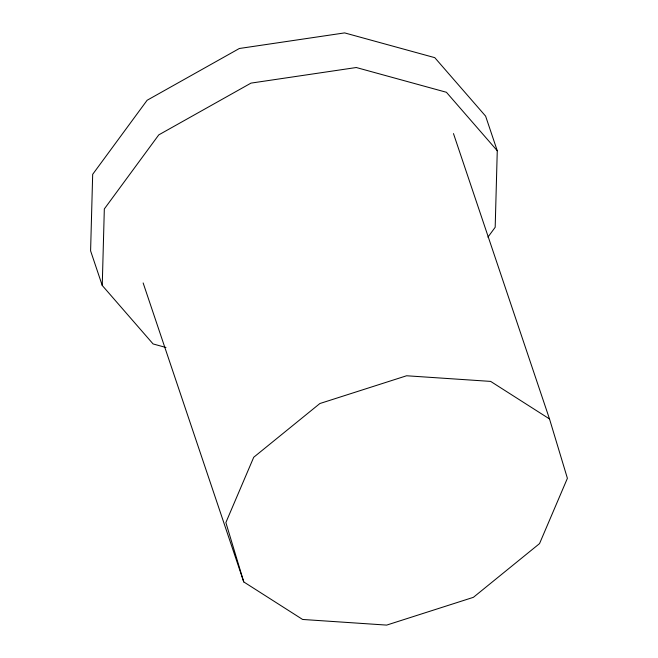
<?xml version="1.0" encoding="UTF-8"?>
<svg xmlns="http://www.w3.org/2000/svg" width="658" height="658" viewBox="0 0 658 658"><rect width="100%" height="100%" fill="white"/><g stroke="black" fill="none" stroke-linecap="round" stroke-linejoin="round"><path stroke-width="0.99" d="M165.972 347.482L153.092 343.945L102.245 285.473L104.326 208.948L158.767 134.882L250.994 83.114L356.274 67.519L446.42 92.276L497.267 150.748L495.186 227.273L487.932 237.143M549.504 418.94L490.646 381.401L406.595 375.767L319.878 403.527L253.725 457.261L225.867 522.559L243.756 581.927L302.614 619.458L386.665 625.1L473.39 597.332L539.535 543.607L567.402 478.308L549.504 418.94L453.477 133.59M497.267 150.748L485.612 116.129L434.774 57.657L344.627 32.9L239.339 48.495L147.121 100.263L92.679 174.329L90.598 250.854L102.245 285.473M143.14 282.948L243.756 581.927"/></g></svg>
